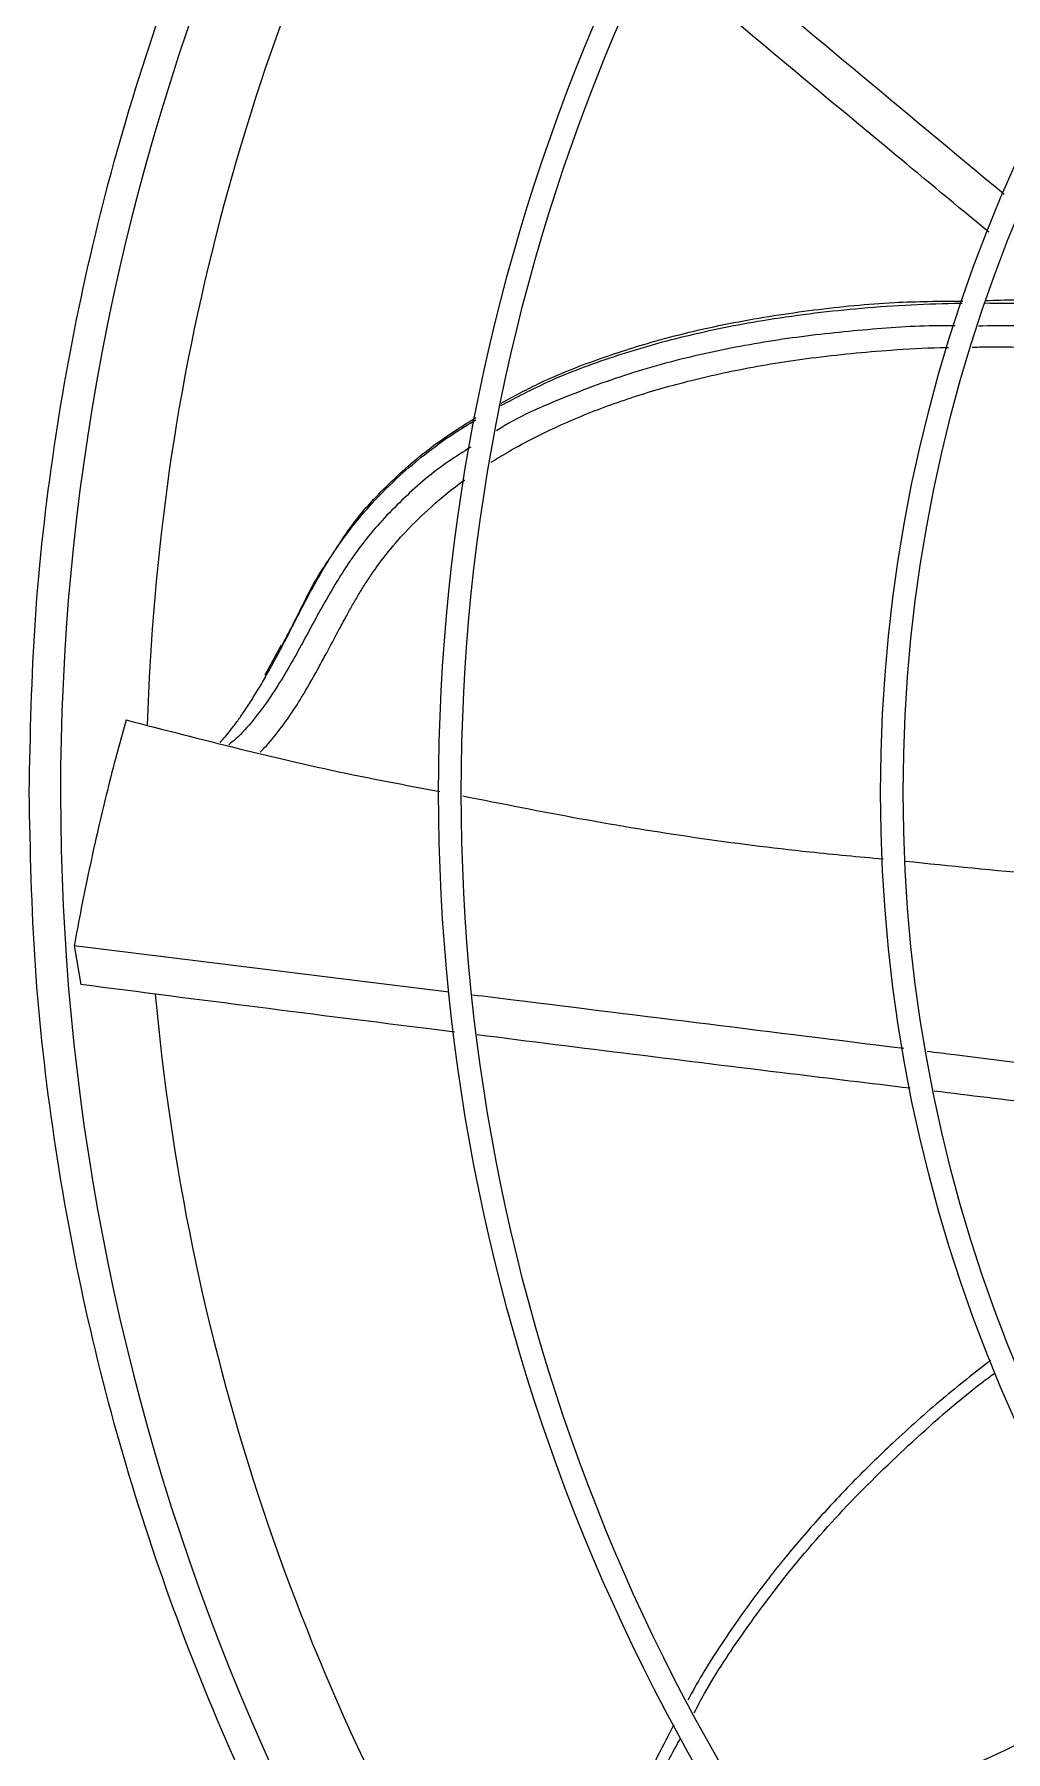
# Model space of a CAD drawing. Header units: inches. Extents: x 1229 to 1453, y -1023 to -720.
# Drawn here: x 1244.78 to 1249.01, y -989.65 to -982.18 of the extents above; entities that cross this region are included whole.
import ezdxf

# ---------------------------------------------------------------- set-up
doc = ezdxf.new("R2010")
doc.units = ezdxf.units.IN
doc.header["$MEASUREMENT"] = 0

msp = doc.modelspace()

# ---------------------------------------------------------------- linework, layer by layer
at = {"color": 18, "linetype": 'Continuous', "lineweight": 25, "true_color": 0x000000}
for p, q in [((1245.8544, -984.8362), (1245.7836, -984.9666)), ((1244.9548, -986.1432), (1244.9836, -986.313)), ((1244.9548, -986.1432), (1246.5848, -986.3446))]:
    msp.add_line(p, q, dxfattribs=at)
for radius in [11.7126, 8.5704, 8.472, 6.6478, 6.5493]:
    msp.add_circle((1255.1106, -985.4772), radius, dxfattribs=at)
for radius, start, end in [(12.9331, 103.26667, 166.73333), (10.2157, 134.36248, 223.03765), (9.8425, 152.39406, 178.29762), (9.8425, 185.11809, 211.02291), (12.9331, 193.26667, 217.16308)]:
    msp.add_arc((1255.1106, -985.4772), radius, start, end, dxfattribs=at)
for points, knots in [([(1243.4011, -985.4772), (1243.4059, -985.2217), (1243.4156, -984.7108), (1243.4936, -983.9477), (1243.6177, -983.1911), (1243.792, -982.4444), (1244.0146, -981.7106), (1244.2847, -980.9929), (1244.6012, -980.2945), (1244.9626, -979.6182), (1245.3675, -978.9671), (1245.8142, -978.3438), (1246.3006, -977.751), (1246.8248, -977.1914), (1247.3845, -976.6672), (1247.9772, -976.1807), (1248.6005, -975.7341), (1249.2517, -975.3292), (1249.9279, -974.9677), (1250.6264, -974.6513), (1251.344, -974.3812), (1252.0778, -974.1586), (1252.8246, -973.9844), (1253.5811, -973.8595), (1254.3442, -973.7844), (1255.1106, -973.7593), (1255.877, -973.7844), (1256.6401, -973.8595), (1257.3967, -973.9844), (1258.1434, -974.1586), (1258.8772, -974.3812), (1259.5949, -974.6513), (1260.2933, -974.9677), (1260.9696, -975.3292), (1261.6207, -975.7341), (1262.244, -976.1807), (1262.8368, -976.6672), (1263.3964, -977.1914), (1263.9206, -977.751), (1264.407, -978.3438), (1264.8537, -978.9671), (1265.2586, -979.6182), (1265.6201, -980.2945), (1265.9365, -980.9929), (1266.2066, -981.7106), (1266.4292, -982.4444), (1266.6035, -983.1911), (1266.7276, -983.9477), (1266.8057, -984.7108), (1266.8153, -985.2217), (1266.8201, -985.4772)], [0, 0, 0, 0, 0.020833, 0.041667, 0.0625, 0.083333, 0.104167, 0.125, 0.145833, 0.166667, 0.1875, 0.208333, 0.229167, 0.25, 0.270833, 0.291667, 0.3125, 0.333333, 0.354167, 0.375, 0.395833, 0.416667, 0.4375, 0.458333, 0.479167, 0.5, 0.520833, 0.541667, 0.5625, 0.583333, 0.604167, 0.625, 0.645833, 0.666667, 0.6875, 0.708333, 0.729167, 0.75, 0.770833, 0.791667, 0.8125, 0.833333, 0.854167, 0.875, 0.895833, 0.916667, 0.9375, 0.958333, 0.979167, 1, 1, 1, 1]), ([(1244.7584, -985.4772), (1244.7637, -985.226), (1244.7742, -984.7237), (1244.8595, -983.9741), (1244.9951, -983.2325), (1245.1854, -982.5029), (1245.4279, -981.7889), (1245.7218, -981.0946), (1246.0652, -980.4232), (1246.4574, -979.7793), (1246.8923, -979.163), (1247.2187, -978.781), (1247.3818, -978.5899)], [0, 0, 0, 0, 0.1, 0.2, 0.3, 0.4, 0.5, 0.6, 0.7, 0.8, 0.9, 1, 1, 1, 1]), ([(1247.55, -981.6648), (1247.5955, -981.7026), (1248.0782, -982.1044), (1248.5622, -982.508), (1249.0005, -982.8735)], [0, 0, 0, 0, 0.094293, 1, 1, 1, 1]), ([(1248.9335, -983.0381), (1248.7968, -982.9251), (1248.3069, -982.52), (1247.8206, -982.1135), (1247.4699, -981.8204)], [0, 0, 0, 0, 0.278863, 1, 1, 1, 1]), ([(1246.8102, -983.7936), (1246.8781, -983.7579), (1247.0356, -983.6751), (1247.3055, -983.575), (1247.6181, -983.4855), (1247.9705, -983.4147), (1248.3621, -983.3664), (1248.652, -983.3497), (1248.8062, -983.348), (1248.8171, -983.3479)], [0, 0, 0, 0, 0.111385, 0.25839, 0.414617, 0.580071, 0.776332, 0.984186, 1, 1, 1, 1]), ([(1246.8121, -983.7822), (1246.869, -983.7517), (1247.0031, -983.6797), (1247.228, -983.5913), (1247.5079, -983.5017), (1247.8234, -983.428), (1248.1719, -983.3743), (1248.5048, -983.3409), (1248.7209, -983.3391), (1248.82, -983.3383)], [0, 0, 0, 0, 0.093804, 0.220898, 0.348005, 0.517465, 0.686933, 0.856407, 1, 1, 1, 1]), ([(1248.9181, -983.347), (1248.9694, -983.3472), (1249.074, -983.3477), (1249.208, -983.3519), (1249.2907, -983.3565), (1249.3203, -983.3582)], [0, 0, 0, 0, 0.3820963, 0.7788145, 1, 1, 1, 1]), ([(1248.9213, -983.336), (1248.9639, -983.3345), (1249.0927, -983.3301), (1249.2207, -983.34), (1249.3063, -983.3467)], [0, 0, 0, 0, 0.330582, 1, 1, 1, 1]), ([(1248.787, -983.4468), (1248.763, -983.4465), (1248.6294, -983.445), (1248.3855, -983.4632), (1248.0565, -983.4982), (1247.7293, -983.5568), (1247.4054, -983.6384), (1247.0918, -983.7527), (1246.8854, -983.8429), (1246.792, -983.9028), (1246.7916, -983.903)], [0, 0, 0, 0, 0.034994, 0.19479, 0.354827, 0.515177, 0.675951, 0.837291, 0.999303, 1, 1, 1, 1]), ([(1249.4522, -983.4674), (1249.3707, -983.4601), (1249.1836, -983.4435), (1248.9949, -983.446), (1248.8884, -983.4474)], [0, 0, 0, 0, 0.435498, 1, 1, 1, 1]), ([(1246.7684, -984.0399), (1246.8022, -984.0192), (1246.8726, -983.9761), (1246.9838, -983.9182), (1247.0994, -983.8643), (1247.2159, -983.8164), (1247.3724, -983.7592), (1247.5823, -983.6955), (1247.8586, -983.6319), (1248.1713, -983.5811), (1248.4634, -983.5536), (1248.663, -983.5419), (1248.7463, -983.5408), (1248.7584, -983.5406)], [0, 0, 0, 0, 0.057724, 0.1200521, 0.1815025, 0.2420669, 0.3017336, 0.4218193, 0.5580365, 0.7104054, 0.8789366, 0.9825118, 1, 1, 1, 1]), ([(1248.8613, -983.539), (1248.8899, -983.5384), (1248.9971, -983.5363), (1249.1862, -983.5414), (1249.3951, -983.5511), (1249.525, -983.5632), (1249.5734, -983.5678)], [0, 0, 0, 0, 0.1201, 0.449916, 0.794925, 1, 1, 1, 1]), ([(1245.7874, -984.9731), (1245.7932, -984.963), (1245.7991, -984.9527), (1245.8057, -984.9407), (1245.8093, -984.9343), (1245.8222, -984.9107), (1245.8576, -984.845), (1245.9084, -984.7461), (1245.9616, -984.6428), (1246.0054, -984.562), (1246.0426, -984.4974), (1246.0816, -984.435), (1246.123, -984.375), (1246.1777, -984.3025), (1246.2578, -984.2081), (1246.3618, -984.1042), (1246.4824, -984.0026), (1246.5925, -983.9209), (1246.6702, -983.8741), (1246.7018, -983.8551)], [0, 0, 0, 0, 0.02381, 0.024303, 0.028179, 0.03893, 0.079609, 0.182176, 0.269901, 0.32257, 0.374433, 0.425495, 0.475711, 0.525051, 0.612184, 0.728092, 0.821355, 0.927382, 1, 1, 1, 1]), ([(1246.0918, -984.4211), (1246.1157, -984.3838), (1246.1842, -984.2767), (1246.3329, -984.1198), (1246.5138, -983.963), (1246.6457, -983.8808), (1246.7037, -983.8447)], [0, 0, 0, 0, 0.161437, 0.462665, 0.763974, 1, 1, 1, 1]), ([(1246.6799, -983.9747), (1246.647, -983.995), (1246.5431, -984.0595), (1246.3877, -984.192), (1246.2199, -984.3706), (1246.0871, -984.5681), (1245.9772, -984.7719), (1245.8678, -984.9744), (1245.7604, -985.1339), (1245.6756, -985.2305), (1245.6372, -985.2609), (1245.6269, -985.2691)], [0, 0, 0, 0, 0.066208, 0.209821, 0.353734, 0.497369, 0.637762, 0.77534, 0.909771, 0.975646, 1, 1, 1, 1]), ([(1245.7632, -985.302), (1245.7671, -985.2982), (1245.7932, -985.2723), (1245.8361, -985.2217), (1245.8923, -985.145), (1245.952, -985.0516), (1246.003, -984.9615), (1246.0529, -984.8697), (1246.0933, -984.7936), (1246.1316, -984.7222), (1246.1623, -984.6667), (1246.189, -984.6206), (1246.2171, -984.5744), (1246.2569, -984.5138), (1246.315, -984.4351), (1246.4006, -984.3355), (1246.5131, -984.2272), (1246.6009, -984.1533), (1246.6525, -984.1181), (1246.6537, -984.1173)], [0, 0, 0, 0, 0.010684, 0.071891, 0.129367, 0.196918, 0.290562, 0.336342, 0.407504, 0.465785, 0.502381, 0.537941, 0.575513, 0.613883, 0.686486, 0.774517, 0.878008, 0.997113, 1, 1, 1, 1]), ([(1245.8607, -984.8346), (1245.8781, -984.8015), (1245.934, -984.6945), (1245.9963, -984.5594), (1246.0613, -984.4657), (1246.0789, -984.4404)], [0, 0, 0, 0, 0.247058, 0.796559, 1, 1, 1, 1]), ([(1245.5893, -985.26), (1245.5918, -985.2572), (1245.6016, -985.2466), (1245.6202, -985.2245), (1245.6456, -985.1925), (1245.6729, -985.1553), (1245.6968, -985.1205), (1245.717, -985.0897), (1245.7341, -985.0627), (1245.7515, -985.0345), (1245.769, -985.005), (1245.7811, -984.9844), (1245.7872, -984.9736), (1245.7874, -984.9731)], [0, 0, 0, 0, 0.034888, 0.133861, 0.258175, 0.394892, 0.531034, 0.617381, 0.706973, 0.799806, 0.895856, 0.9951, 1, 1, 1, 1]), ([(1245.18, -985.1611), (1245.1645, -985.2173), (1245.1345, -985.326), (1245.0945, -985.4842), (1245.0563, -985.6444), (1245.0201, -985.8084), (1244.9854, -985.9778), (1244.9649, -986.0888), (1244.9548, -986.1432)], [0, 0, 0, 0, 0.173712, 0.335418, 0.485077, 0.663267, 0.834916, 1, 1, 1, 1]), ([(1245.18, -985.1611), (1245.508, -985.2462), (1245.9603, -985.3636), (1246.4193, -985.4492), (1246.5454, -985.4727)], [0, 0, 0, 0, 0.725256, 1, 1, 1, 1]), ([(1266.8201, -985.4772), (1266.8153, -985.7326), (1266.8057, -986.2436), (1266.7276, -987.0067), (1266.6035, -987.7632), (1266.4292, -988.51), (1266.2066, -989.2438), (1265.9365, -989.9614), (1265.6201, -990.6599), (1265.2586, -991.3361), (1264.8537, -991.9873), (1264.407, -992.6106), (1263.9206, -993.2033), (1263.3964, -993.763), (1262.8368, -994.2871), (1262.244, -994.7736), (1261.6207, -995.2202), (1260.9696, -995.6252), (1260.2933, -995.9866), (1259.5949, -996.3031), (1258.8772, -996.5732), (1258.1434, -996.7958), (1257.3967, -996.9699), (1256.6401, -997.0948), (1255.877, -997.17), (1255.1106, -997.1951), (1254.3442, -997.17), (1253.5811, -997.0948), (1252.8246, -996.9699), (1252.0778, -996.7958), (1251.344, -996.5732), (1250.6264, -996.3031), (1249.9279, -995.9866), (1249.2517, -995.6252), (1248.6005, -995.2202), (1247.9772, -994.7736), (1247.3845, -994.2871), (1246.8248, -993.763), (1246.3006, -993.2033), (1245.8142, -992.6106), (1245.3675, -991.9873), (1244.9626, -991.3361), (1244.6012, -990.6599), (1244.2847, -989.9614), (1244.0146, -989.2438), (1243.792, -988.51), (1243.6177, -987.7632), (1243.4936, -987.0067), (1243.4156, -986.2436), (1243.4059, -985.7326), (1243.4011, -985.4772)], [0, 0, 0, 0, 0.020833, 0.041667, 0.0625, 0.083333, 0.104167, 0.125, 0.145833, 0.166667, 0.1875, 0.208333, 0.229167, 0.25, 0.270833, 0.291667, 0.3125, 0.333333, 0.354167, 0.375, 0.395833, 0.416667, 0.4375, 0.458333, 0.479167, 0.5, 0.520833, 0.541667, 0.5625, 0.583333, 0.604167, 0.625, 0.645833, 0.666667, 0.6875, 0.708333, 0.729167, 0.75, 0.770833, 0.791667, 0.8125, 0.833333, 0.854167, 0.875, 0.895833, 0.916667, 0.9375, 0.958333, 0.979167, 1, 1, 1, 1]), ([(1247.3818, -992.3644), (1247.2187, -992.1734), (1246.8923, -991.7913), (1246.4574, -991.175), (1246.0652, -990.5311), (1245.7218, -989.8598), (1245.4279, -989.1654), (1245.1854, -988.4515), (1244.9951, -987.7218), (1244.8595, -986.9802), (1244.7742, -986.2307), (1244.7637, -985.7283), (1244.7584, -985.4772)], [0, 0, 0, 0, 0.1, 0.2, 0.3, 0.4, 0.5, 0.6, 0.7, 0.8, 0.9, 1, 1, 1, 1]), ([(1246.6453, -985.492), (1246.8164, -985.526), (1247.3166, -985.6255), (1247.9274, -985.7157), (1248.3676, -985.7565), (1248.474, -985.7663)], [0, 0, 0, 0, 0.282913, 0.826826, 1, 1, 1, 1]), ([(1248.5713, -985.7757), (1248.7658, -985.7958), (1249.2937, -985.8502), (1249.9146, -985.8834), (1250.3401, -985.8828), (1250.4305, -985.8826)], [0, 0, 0, 0, 0.314824, 0.854464, 1, 1, 1, 1]), ([(1246.6095, -986.5198), (1246.5803, -986.5162), (1246.0368, -986.4486), (1245.4957, -986.379), (1244.9836, -986.313)], [0, 0, 0, 0, 0.053586, 1, 1, 1, 1]), ([(1246.6876, -986.3573), (1246.7469, -986.3646), (1247.3708, -986.4417), (1247.9968, -986.5197), (1248.5634, -986.5902)], [0, 0, 0, 0, 0.094987, 1, 1, 1, 1]), ([(1248.5914, -986.7644), (1248.4167, -986.7434), (1247.7875, -986.6677), (1247.1606, -986.5889), (1246.7077, -986.532)], [0, 0, 0, 0, 0.277637, 1, 1, 1, 1]), ([(1248.6657, -986.603), (1248.7051, -986.6079), (1249.3543, -986.6885), (1250.005, -986.77), (1250.6162, -986.8466)], [0, 0, 0, 0, 0.060687, 1, 1, 1, 1]), ([(1250.6768, -987.0109), (1250.3242, -986.9706), (1249.663, -986.8949), (1249.0036, -986.8145), (1248.6958, -986.777)], [0, 0, 0, 0, 0.533249, 1, 1, 1, 1]), ([(1248.9411, -987.9483), (1248.8712, -988.0034), (1248.7253, -988.1185), (1248.524, -988.2983), (1248.3437, -988.4744), (1248.2101, -988.6173), (1248.1138, -988.7273), (1248.0606, -988.7911), (1248.0287, -988.8304), (1248.0141, -988.8486), (1248.0002, -988.866), (1247.9872, -988.8826), (1247.9749, -988.8984), (1247.932, -988.9539), (1247.8666, -989.0419), (1247.7744, -989.1762), (1247.6939, -989.3011), (1247.6443, -989.3904), (1247.6236, -989.4277)], [0, 0, 0, 0, 0.133608, 0.278776, 0.405004, 0.512284, 0.572708, 0.624876, 0.637173, 0.648905, 0.660072, 0.67067, 0.680702, 0.690169, 0.776222, 0.845822, 0.935638, 1, 1, 1, 1]), ([(1247.6518, -989.4822), (1247.6667, -989.4539), (1247.7311, -989.332), (1247.8645, -989.1318), (1248.0688, -988.8567), (1248.3129, -988.5779), (1248.6019, -988.298), (1248.8192, -988.1069), (1248.9447, -988.0146), (1248.9617, -988.002)], [0, 0, 0, 0, 0.0483892, 0.2082957, 0.3625795, 0.5655123, 0.7658115, 0.9680939, 1, 1, 1, 1]), ([(1247.9965, -990.0666), (1248.1591, -990.0026), (1248.6339, -989.8158), (1249.1973, -989.5611), (1249.5903, -989.357), (1249.6857, -989.3075)], [0, 0, 0, 0, 0.282847, 0.825958, 1, 1, 1, 1]), ([(1247.564, -989.5345), (1247.5406, -989.5791), (1247.4923, -989.6711), (1247.4197, -989.8168), (1247.352, -989.9579), (1247.2929, -990.0856), (1247.2441, -990.1949), (1247.2027, -990.2909), (1247.1782, -990.3517), (1247.1676, -990.3781)], [0, 0, 0, 0, 0.162065, 0.334016, 0.522299, 0.662138, 0.782984, 0.905809, 1, 1, 1, 1]), ([(1247.2625, -990.35), (1247.2783, -990.3033), (1247.3175, -990.1876), (1247.4106, -989.9638), (1247.5026, -989.7571), (1247.575, -989.6245), (1247.5928, -989.5921)], [0, 0, 0, 0, 0.183146, 0.453263, 0.866217, 1, 1, 1, 1])]:
    msp.add_open_spline(points, degree=3, knots=knots, dxfattribs=at)

doc.saveas('drawing.dxf')
